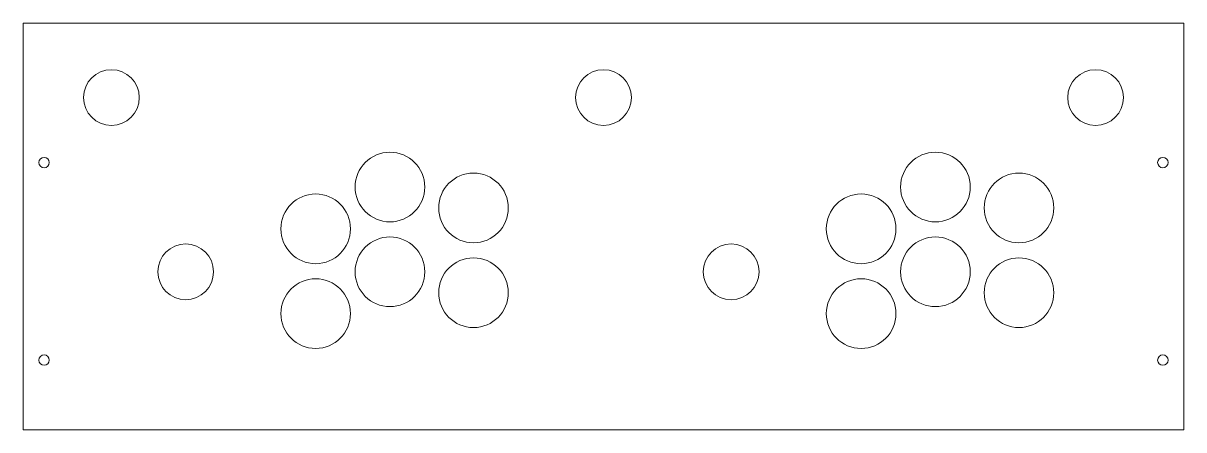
# Model space of a CAD drawing. Header units: millimetres. Extents: x 19 to 519, y 20 to 195.
import ezdxf

# ---------------------------------------------------------------- set-up
doc = ezdxf.new("R2010")
doc.units = ezdxf.units.MM

msp = doc.modelspace()

# ---------------------------------------------------------------- linework, layer by layer
at = {"color": 7, "linetype": 'Continuous', "lineweight": 15}
for p, q in [((518.65, 195.41), (18.65, 195.41)), ((18.65, 195.41), (18.65, 30.41)), ((518.65, 30.41), (518.65, 195.41)), ((18.65, 20.41), (18.65, 30.41)), ((518.65, 30.41), (518.65, 20.41)), ((518.65, 20.41), (18.65, 20.41))]:
    msp.add_line(p, q, dxfattribs=at)
for centre, radius in [((56.65, 163.41), 12), ((268.65, 163.41), 12), ((480.65, 163.41), 12), ((27.65, 135.41), 2.25), ((176.65, 124.91), 15), ((411.65, 124.91), 15), ((509.65, 135.41), 2.25), ((212.65, 115.91), 15), ((447.65, 115.91), 15), ((144.65, 106.91), 15), ((379.65, 106.91), 15), ((88.65, 88.41), 12), ((176.65, 88.41), 15), ((323.65, 88.41), 12), ((411.65, 88.41), 15), ((212.65, 79.41), 15), ((447.65, 79.41), 15), ((144.65, 70.41), 15), ((379.65, 70.41), 15), ((27.65, 50.41), 2.25), ((509.65, 50.41), 2.25)]:
    msp.add_circle(centre, radius, dxfattribs=at)

doc.saveas('drawing.dxf')
